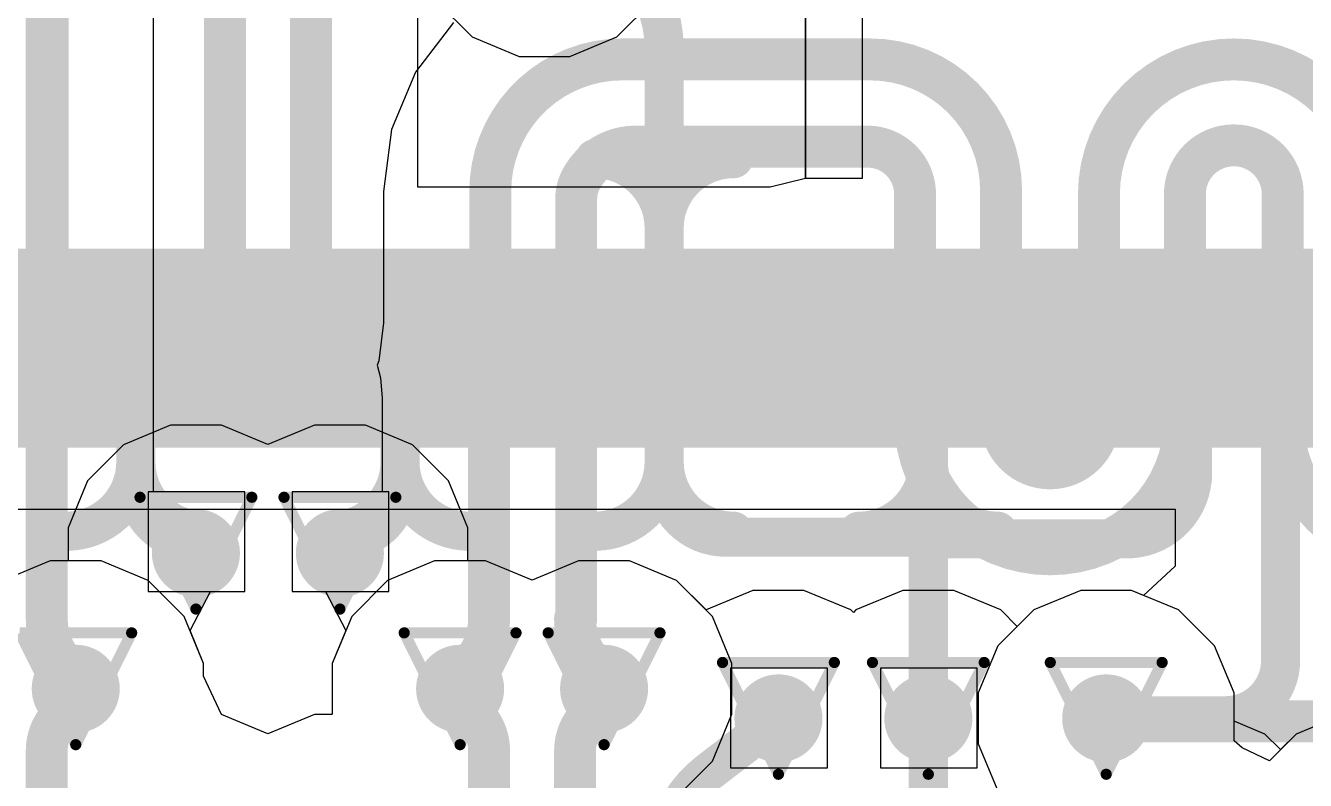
# Model space of a CAD drawing. Header units: inches. Extents: x -5 to 234, y -4 to 104.
# Drawn here: x 55.2 to 61.01, y -0.92 to 2.51 of the extents above; entities that cross this region are included whole.
import ezdxf

# ---------------------------------------------------------------- set-up
doc = ezdxf.new("R2010")
doc.units = ezdxf.units.IN
for name, color, linetype in [('Bottom Layer', 5, 'Continuous'), ('Drill Drawing', 1, 'Continuous'), ('GND', 16, 'Continuous'), ('POWER', 76, 'Continuous'), ('Top Layer', 1, 'Continuous'), ('Top Solder', 216, 'Continuous'), ('Via Holes', 16, 'Continuous')]:
    doc.layers.add(name, color=color, linetype=linetype)

# ---------------------------------------------------------------- blocks, each defined once
blk = doc.blocks.new('DF40C_100DS_0_4V_51__13')
at = {"layer": 'Top Layer'}
for points in [[(-16.10000082, 0.35000057), (-15.90000122, 0.35000057), (-15.90000122, -0.35000057), (-16.10000082, -0.35000057)], [(-15.70000162, 0.35000057), (-15.50000202, 0.35000057), (-15.50000202, -0.35000057), (-15.70000162, -0.35000057)], [(-15.29999988, 0.35000057), (-15.10000028, 0.35000057), (-15.10000028, -0.35000057), (-15.29999988, -0.35000057)], [(-14.90000322, 0.35000057), (-14.70000362, 0.35000057), (-14.70000362, -0.35000057), (-14.90000322, -0.35000057)], [(-14.50000402, 0.34999803), (-14.30000442, 0.34999803), (-14.30000442, -0.35000311), (-14.50000402, -0.35000311)], [(-14.10000228, 0.35000057), (-13.90000268, 0.35000057), (-13.90000268, -0.35000057), (-14.10000228, -0.35000057)], [(-13.699998, 0.35000057), (-13.4999984, 0.35000057), (-13.4999984, -0.35000057), (-13.699998, -0.35000057)], [(-13.30000134, 0.35000057), (-13.10000174, 0.35000057), (-13.10000174, -0.35000057), (-13.30000134, -0.35000057)], [(-12.8999996, 0.35000057), (-12.7, 0.35000057), (-12.7, -0.35000057), (-12.8999996, -0.35000057)], [(-12.5000004, 0.35000057), (-12.3000008, 0.35000057), (-12.3000008, -0.35000057), (-12.5000004, -0.35000057)], [(-12.1000012, 0.35000057), (-11.9000016, 0.35000057), (-11.9000016, -0.35000057), (-12.1000012, -0.35000057)], [(-11.69999946, 0.35000057), (-11.49999986, 0.35000057), (-11.49999986, -0.35000057), (-11.69999946, -0.35000057)], [(-11.30000026, 0.35000057), (-11.10000066, 0.35000057), (-11.10000066, -0.35000057), (-11.30000026, -0.35000057)], [(-10.90000106, 0.35000057), (-10.70000146, 0.35000057), (-10.70000146, -0.35000057), (-10.90000106, -0.35000057)], [(-10.49999932, 0.35000057), (-10.29999972, 0.35000057), (-10.29999972, -0.35000057), (-10.49999932, -0.35000057)]]:
    blk.add_hatch(color=1, dxfattribs=at).paths.add_polyline_path(points)
at = {"layer": 'Top Solder'}
for points in [[(-16.20160082, 0.45160057), (-15.79840122, 0.45160057), (-15.79840122, -0.45160057), (-16.20160082, -0.45160057)], [(-15.80160162, 0.45160057), (-15.39840202, 0.45160057), (-15.39840202, -0.45160057), (-15.80160162, -0.45160057)], [(-15.40159988, 0.45160057), (-14.99840028, 0.45160057), (-14.99840028, -0.45160057), (-15.40159988, -0.45160057)], [(-15.00160322, 0.45160057), (-14.59840362, 0.45160057), (-14.59840362, -0.45160057), (-15.00160322, -0.45160057)], [(-14.60160402, 0.4515980299999999), (-14.19840442, 0.4515980299999999), (-14.19840442, -0.45160311), (-14.60160402, -0.45160311)], [(-14.20160228, 0.45160057), (-13.79840268, 0.45160057), (-13.79840268, -0.45160057), (-14.20160228, -0.45160057)], [(-13.801598, 0.45160057), (-13.3983984, 0.45160057), (-13.3983984, -0.45160057), (-13.801598, -0.45160057)], [(-13.40160134, 0.45160057), (-12.99840174, 0.45160057), (-12.99840174, -0.45160057), (-13.40160134, -0.45160057)], [(-13.0015996, 0.45160057), (-12.5984, 0.45160057), (-12.5984, -0.45160057), (-13.0015996, -0.45160057)], [(-12.6016004, 0.45160057), (-12.1984008, 0.45160057), (-12.1984008, -0.45160057), (-12.6016004, -0.45160057)], [(-12.2016012, 0.45160057), (-11.7984016, 0.45160057), (-11.7984016, -0.45160057), (-12.2016012, -0.45160057)], [(-11.80159946, 0.45160057), (-11.39839986, 0.45160057), (-11.39839986, -0.45160057), (-11.80159946, -0.45160057)], [(-11.40160026, 0.45160057), (-10.99840066, 0.45160057), (-10.99840066, -0.45160057), (-11.40160026, -0.45160057)], [(-11.00160106, 0.45160057), (-10.59840146, 0.45160057), (-10.59840146, -0.45160057), (-11.00160106, -0.45160057)], [(-10.60159932, 0.45160057), (-10.19839972, 0.45160057), (-10.19839972, -0.45160057), (-10.60159932, -0.45160057)]]:
    blk.add_hatch(color=216, dxfattribs=at).paths.add_polyline_path(points)

msp = doc.modelspace()

# ---------------------------------------------------------------- hatches: boundary and pattern name
at = {"layer": 'Bottom Layer'}
h = msp.add_hatch(color=5, dxfattribs=at)
edge = h.paths.add_edge_path()
edge.add_arc((55.97290812, 0.108204), 0.1999996, 0, 360)
h = msp.add_hatch(color=5, dxfattribs=at)
edge = h.paths.add_edge_path()
edge.add_arc((56.62690986, 0.108204), 0.1999996, 0, 360)
h = msp.add_hatch(color=5, dxfattribs=at)
edge = h.paths.add_edge_path()
edge.add_arc((55.42692242, -0.508), 0.1999996, 0, 360)
h = msp.add_hatch(color=5, dxfattribs=at)
edge = h.paths.add_edge_path()
edge.add_arc((57.17292096, -0.50800254), 0.1999996, 0, 360)
h = msp.add_hatch(color=5, dxfattribs=at)
edge = h.paths.add_edge_path()
edge.add_arc((57.82692015999999, -0.50800254), 0.1999996, 0, 360)
h = msp.add_hatch(color=5, dxfattribs=at)
edge = h.paths.add_edge_path()
edge.add_arc((58.61895058, -0.64250062), 0.1999996, 0, 360)
h = msp.add_hatch(color=5, dxfattribs=at)
edge = h.paths.add_edge_path()
edge.add_arc((59.29991696, -0.64250062), 0.1999996, 0, 360)
h = msp.add_hatch(color=5, dxfattribs=at)
edge = h.paths.add_edge_path()
edge.add_arc((60.10788334, -0.64250062), 0.1999996, 0, 360)
at = {"layer": 'GND'}
h = msp.add_hatch(color=16, dxfattribs=at)
edge = h.paths.add_edge_path()
edge.add_arc((55.97290812, 0.108204), 0.1999996, 0, 360)
h = msp.add_hatch(color=16, dxfattribs=at)
edge = h.paths.add_edge_path()
edge.add_arc((56.62690986, 0.108204), 0.1999996, 0, 360)
h = msp.add_hatch(color=16, dxfattribs=at)
edge = h.paths.add_edge_path()
edge.add_arc((55.42692242, -0.508), 0.1999996, 0, 360)
h = msp.add_hatch(color=16, dxfattribs=at)
edge = h.paths.add_edge_path()
edge.add_arc((57.17292096, -0.50800254), 0.1999996, 0, 360)
h = msp.add_hatch(color=16, dxfattribs=at)
edge = h.paths.add_edge_path()
edge.add_arc((57.82692015999999, -0.50800254), 0.1999996, 0, 360)
h = msp.add_hatch(color=16, dxfattribs=at)
edge = h.paths.add_edge_path()
edge.add_arc((58.61895058, -0.64250062), 0.1999996, 0, 360)
h = msp.add_hatch(color=16, dxfattribs=at)
edge = h.paths.add_edge_path()
edge.add_arc((59.29991696, -0.64250062), 0.1999996, 0, 360)
h = msp.add_hatch(color=16, dxfattribs=at)
edge = h.paths.add_edge_path()
edge.add_arc((60.10788334, -0.64250062), 0.1999996, 0, 360)
at = {"layer": 'POWER'}
h = msp.add_hatch(color=76, dxfattribs=at)
edge = h.paths.add_edge_path()
edge.add_arc((55.97290812, 0.108204), 0.1999996, 0, 360)
h = msp.add_hatch(color=76, dxfattribs=at)
edge = h.paths.add_edge_path()
edge.add_arc((56.62690986, 0.108204), 0.1999996, 0, 360)
h = msp.add_hatch(color=76, dxfattribs=at)
edge = h.paths.add_edge_path()
edge.add_arc((55.42692242, -0.508), 0.1999996, 0, 360)
h = msp.add_hatch(color=76, dxfattribs=at)
edge = h.paths.add_edge_path()
edge.add_arc((57.17292096, -0.50800254), 0.1999996, 0, 360)
h = msp.add_hatch(color=76, dxfattribs=at)
edge = h.paths.add_edge_path()
edge.add_arc((57.82692015999999, -0.50800254), 0.1999996, 0, 360)
h = msp.add_hatch(color=76, dxfattribs=at)
edge = h.paths.add_edge_path()
edge.add_arc((58.61895058, -0.64250062), 0.1999996, 0, 360)
h = msp.add_hatch(color=76, dxfattribs=at)
edge = h.paths.add_edge_path()
edge.add_arc((59.29991696, -0.64250062), 0.1999996, 0, 360)
h = msp.add_hatch(color=76, dxfattribs=at)
edge = h.paths.add_edge_path()
edge.add_arc((60.10788334, -0.64250062), 0.1999996, 0, 360)
at = {"layer": 'Top Layer'}
h = msp.add_hatch(color=1, dxfattribs=at)
edge = h.paths.add_edge_path()
edge.add_arc((55.97290812, 0.108204), 0.1999996, 0, 360)
h = msp.add_hatch(color=1, dxfattribs=at)
edge = h.paths.add_edge_path()
edge.add_arc((56.62690986, 0.108204), 0.1999996, 0, 360)
h = msp.add_hatch(color=1, dxfattribs=at)
edge = h.paths.add_edge_path()
edge.add_arc((55.42692242, -0.508), 0.1999996, 0, 360)
h = msp.add_hatch(color=1, dxfattribs=at)
edge = h.paths.add_edge_path()
edge.add_arc((57.17292096, -0.50800254), 0.1999996, 0, 360)
h = msp.add_hatch(color=1, dxfattribs=at)
edge = h.paths.add_edge_path()
edge.add_arc((57.82692015999999, -0.50800254), 0.1999996, 0, 360)
h = msp.add_hatch(color=1, dxfattribs=at)
edge = h.paths.add_edge_path()
edge.add_arc((58.61895058, -0.64250062), 0.1999996, 0, 360)
h = msp.add_hatch(color=1, dxfattribs=at)
edge = h.paths.add_edge_path()
edge.add_arc((59.29991696, -0.64250062), 0.1999996, 0, 360)
h = msp.add_hatch(color=1, dxfattribs=at)
edge = h.paths.add_edge_path()
edge.add_arc((60.10788334, -0.64250062), 0.1999996, 0, 360)
at = {"layer": 'Via Holes'}
h = msp.add_hatch(color=7, dxfattribs=at)
edge = h.paths.add_edge_path()
edge.add_arc((55.97290812, 0.108204), 0.0999998, 0, 360)
h = msp.add_hatch(color=7, dxfattribs=at)
edge = h.paths.add_edge_path()
edge.add_arc((56.62690986, 0.108204), 0.0999998, 0, 360)
h = msp.add_hatch(color=7, dxfattribs=at)
edge = h.paths.add_edge_path()
edge.add_arc((55.42692242, -0.508), 0.0999998, 0, 360)
h = msp.add_hatch(color=7, dxfattribs=at)
edge = h.paths.add_edge_path()
edge.add_arc((57.17292096, -0.50800254), 0.0999998, 0, 360)
h = msp.add_hatch(color=7, dxfattribs=at)
edge = h.paths.add_edge_path()
edge.add_arc((57.82692015999999, -0.50800254), 0.0999998, 0, 360)
h = msp.add_hatch(color=7, dxfattribs=at)
edge = h.paths.add_edge_path()
edge.add_arc((58.61895058, -0.64250062), 0.0999998, 0, 360)
h = msp.add_hatch(color=7, dxfattribs=at)
edge = h.paths.add_edge_path()
edge.add_arc((59.29991696, -0.64250062), 0.0999998, 0, 360)
h = msp.add_hatch(color=7, dxfattribs=at)
edge = h.paths.add_edge_path()
edge.add_arc((60.10788334, -0.64250062), 0.0999998, 0, 360)

# ---------------------------------------------------------------- linework, layer by layer
at = {"layer": 'Bottom Layer'}
for p, q in [((55.78075204, 0.3868826399999999), (55.78075204, 4.28264828)), ((57.1422784, 2.51951998), (56.96971841999999, 2.29463346)), ((56.96971841999999, 2.29463346), (56.86124518, 2.03275184)), ((56.86124518, 2.03275184), (56.82432374, 1.7523206)), ((56.82432374, 1.7523206), (56.82420436, 1.75171608)), ((56.82420436, 1.75171608), (56.82420436, 1.1546332)), ((56.82420436, 1.1546332), (56.80429838, 0.98153474)), ((56.80429838, 0.98153474), (56.79623895999999, 0.9620808799999999)), ((56.79623895999999, 0.9620808799999999), (56.81104716, 0.9046184599999999)), ((56.81104716, 0.9046184599999999), (56.81909134, 0.8129244600000001)), ((56.81909134, 0.8129244600000001), (56.81909134, 0.3868826399999999)), ((56.19537147999999, 0.3868826399999999), (55.75578891999999, 0.3868826399999999)), ((55.75578891999999, 0.3868826399999999), (55.75578891999999, -0.06561328)), ((56.19537147999999, 0.3868826399999999), (55.78075204, 0.3868826399999999)), ((56.19537147999999, -0.06561328), (56.19537147999999, 0.3868826399999999)), ((56.19537147999999, -0.06561328), (56.19537147999999, 0.3868826399999999)), ((56.84937322, 0.3868826399999999), (56.40979066, 0.3868826399999999)), ((56.40979066, 0.3868826399999999), (56.40979066, -0.06561328)), ((56.81909134, 0.3868826399999999), (56.40979066, 0.3868826399999999)), ((56.40979066, 0.3868826399999999), (56.40979066, -0.06561328)), ((56.84937322, -0.06561328), (56.84937322, 0.3868826399999999)), ((55.75578891999999, -0.06561328), (56.19537147999999, -0.06561328)), ((55.94619748, -0.24341582), (56.03850108, -0.06561328)), ((56.03850108, -0.06561328), (56.19537147999999, -0.06561328)), ((56.40979066, -0.06561328), (56.84937322, -0.06561328)), ((56.40979066, -0.06561328), (56.56134484, -0.06561328)), ((56.56134484, -0.06561328), (56.65364844, -0.24341582)), ((56.00792202, -0.3924325399999999), (55.94619748, -0.24341582)), ((56.65364844, -0.24341582), (56.59192135999999, -0.39243508)), ((56.00792202, -0.45088302), (56.00792202, -0.3924325399999999)), ((56.59192135999999, -0.39243508), (56.59192135999999, -0.62356746)), ((56.08849082, -0.6253530799999999), (56.00792202, -0.45088302)), ((58.84141394, -0.41462198), (58.40183137999999, -0.41462198)), ((58.40183137999999, -0.41462198), (58.40183137999999, -0.8671179)), ((58.84141394, -0.8671179), (58.84141394, -0.41462198)), ((59.52238032, -0.41462198), (59.08279776, -0.41462198)), ((59.08279776, -0.41462198), (59.08279776, -0.8671179)), ((59.52238032, -0.8671179), (59.52238032, -0.41462198)), ((56.1721889, -0.6600266199999999), (56.08849082, -0.6253530799999999)), ((56.51135256, -0.62535562), (56.29992041999999, -0.71293482)), ((56.59072756, -0.62535562), (56.51135256, -0.62535562)), ((56.59192135999999, -0.62356746), (56.59072756, -0.62535562)), ((56.29992041999999, -0.71293482), (56.1721889, -0.6600266199999999)), ((58.40183137999999, -0.8671179), (58.84141394, -0.8671179)), ((59.08279776, -0.8671179), (59.52238032, -0.8671179))]:
    msp.add_line(p, q, dxfattribs=at)
for points, const_width in [([(55.29517262, -0.1899285), (55.29517262, 4.28264828)], 0.1905), ([(57.91008229999999, 2.3520146), (59.03474857999999, 2.3520146)], 0.1905), ([(57.9692008, 1.9558), (59.02326778, 1.9558)], 0.1905), ([(57.30978378, 0.9620783399999999), (57.30978378, 1.75171608)], 0.1905), ([(57.70028338, -0.18993104), (57.70028338, 1.7189704)], 0.1905), ([(59.23980786, 0.71591678), (59.23980786, 1.73925992)], 0.1905), ([(59.63031254, 0.71591678), (59.63031254, 1.75645064)], 0.1905), ([(60.07481254, 0.71591678), (60.07481254, 1.73925992)], 0.1905), ([(60.46531721999999, 0.71591678), (60.46531721999999, 1.73925992)], 0.1905), ([(60.90981721999999, 0.71591678), (60.90981721999999, 1.73925992)], 0.1905), ([(57.30467076, 0.8734044), (57.30908273999999, 0.94487492)], 0.1905), ([(57.30908273999999, 0.94487492), (57.30942055999999, 0.9503359199999999)], 0.1905), ([(57.30467076, -0.18993104), (57.30467076, 0.8734044)], 0.1905), ([(57.69517036, -0.18993104), (57.70028338, -0.18993104)], 0.1905), ([(60.10788334, -0.64250062), (60.1213174, -0.6559346799999999)], 0.18999962), ([(60.1213174, -0.6559346799999999), (77.78324549999999, -0.6559346799999999)], 0.18999962)]:
    msp.add_lwpolyline(points, dxfattribs=dict(at, const_width=const_width))
at = {"layer": 'Bottom Layer', "const_width": 0.1905}
for points in [[(57.30978378, 1.75171608, -0.4142135623730951), (57.91008229999999, 2.3520146)], [(59.03474857999999, 2.3520146, -0.4142135623730951), (59.63031254, 1.75645064)], [(60.07481254, 1.73925992, -0.9999999999999999), (61.3003219, 1.73925992)], [(57.72157366, 1.80550566, -0.2797245953977867), (57.9692008, 1.9558)], [(59.02326778, 1.9558, -0.4142135623730951), (59.23980786, 1.73925992)], [(60.46531721999999, 1.73925992, -0.9999999999999999), (60.90981721999999, 1.73925992)], [(57.70028338, 1.7189704, -0.1185919787070446), (57.72157366, 1.80550566)], [(57.30978378, 0.9620783399999999, -0.0154210761362044), (57.30942055999999, 0.9503359199999999)], [(60.46531721999999, 0.71591678, -0.9999999999999999), (59.23980786, 0.71591678)], [(60.07481254, 0.71591678, -0.9999999999999999), (59.63031254, 0.71591678)], [(62.13532658, 0.71591678, -0.9999999999999999), (60.90981721999999, 0.71591678)], [(55.38683613999999, -0.41122346, -0.198912367379658), (55.29517262, -0.1899285)], [(57.30467076, -0.18993104, -0.198912367379658), (57.21300724, -0.411226)], [(57.78683388, -0.411226, -0.198912367379658), (57.69517036, -0.18993104)], [(55.38683613999999, -0.41122346, -0.198912367379658), (55.42692242, -0.508)], [(57.17292096, -0.50800254, -0.198912367379658), (57.21300724, -0.411226)], [(57.78683388, -0.411226, -0.198912367379658), (57.82692015999999, -0.50800254)]]:
    msp.add_lwpolyline(points, format="xyb", dxfattribs=at)
at = {"layer": 'Bottom Layer'}
for points, const_width in [([(57.8624573, 2.3520146, 1), (57.9577073, 2.3520146, 1)], 0.09525), ([(57.8624573, 2.3520146, 1), (57.9577073, 2.3520146, 1)], 0.09525), ([(58.98712358, 2.3520146, 1), (59.08237358, 2.3520146, 1)], 0.09525), ([(58.98712358, 2.3520146, 1), (59.08237358, 2.3520146, 1)], 0.09525), ([(57.9215758, 1.9558, 1), (58.01682579999999, 1.9558, 1)], 0.09525), ([(57.9215758, 1.9558, 1), (58.01682579999999, 1.9558, 1)], 0.09525), ([(58.97564278, 1.9558, 1), (59.07089277999999, 1.9558, 1)], 0.09525), ([(58.97564278, 1.9558, 1), (59.07089277999999, 1.9558, 1)], 0.09525), ([(57.67394866, 1.80550566, 1), (57.76919866, 1.80550566, 1)], 0.09525), ([(57.67394866, 1.80550566, 1), (57.76919866, 1.80550566, 1)], 0.09525), ([(57.26215878, 1.75171608, 1), (57.35740878, 1.75171608, 1)], 0.09525), ([(57.26215878, 1.75171608, 1), (57.35740878, 1.75171608, 1)], 0.09525), ([(57.65265838, 1.7189704, 1), (57.74790838, 1.7189704, 1)], 0.09525), ([(57.65265838, 1.7189704, 1), (57.74790838, 1.7189704, 1)], 0.09525), ([(59.19218286, 1.73925992, 1), (59.28743286, 1.73925992, 1)], 0.09525), ([(59.19218286, 1.73925992, 1), (59.28743286, 1.73925992, 1)], 0.09525), ([(59.58268753999999, 1.75645064, 1), (59.67793754, 1.75645064, 1)], 0.09525), ([(59.58268753999999, 1.75645064, 1), (59.67793754, 1.75645064, 1)], 0.09525), ([(60.02718754, 1.73925992, 1), (60.12243754, 1.73925992, 1)], 0.09525), ([(60.02718754, 1.73925992, 1), (60.12243754, 1.73925992, 1)], 0.09525), ([(60.41769222, 1.73925992, 1), (60.51294221999999, 1.73925992, 1)], 0.09525), ([(60.41769222, 1.73925992, 1), (60.51294221999999, 1.73925992, 1)], 0.09525), ([(60.86219221999999, 1.73925992, 1), (60.95744222, 1.73925992, 1)], 0.09525), ([(60.86219221999999, 1.73925992, 1), (60.95744222, 1.73925992, 1)], 0.09525), ([(57.26215878, 0.9620783399999999, 1), (57.35740878, 0.9620783399999999, 1)], 0.09525), ([(57.26215878, 0.9620783399999999, 1), (57.35740878, 0.9620783399999999, 1)], 0.09525), ([(57.26145774, 0.94487492, 1), (57.35670774, 0.94487492, 1)], 0.09525), ([(57.26145774, 0.94487492, 1), (57.35670774, 0.94487492, 1)], 0.09525), ([(57.26179556, 0.9503359199999999, 1), (57.35704556, 0.9503359199999999, 1)], 0.09525), ([(57.26179556, 0.9503359199999999, 1), (57.35704556, 0.9503359199999999, 1)], 0.09525), ([(57.25704576, 0.8734044, 1), (57.35229576, 0.8734044, 1)], 0.09525), ([(57.25704576, 0.8734044, 1), (57.35229576, 0.8734044, 1)], 0.09525), ([(59.19218286, 0.71591678, 1), (59.28743286, 0.71591678, 1)], 0.09525), ([(59.19218286, 0.71591678, 1), (59.28743286, 0.71591678, 1)], 0.09525), ([(59.58268753999999, 0.71591678, 1), (59.67793754, 0.71591678, 1)], 0.09525), ([(59.58268753999999, 0.71591678, 1), (59.67793754, 0.71591678, 1)], 0.09525), ([(60.02718754, 0.71591678, 1), (60.12243754, 0.71591678, 1)], 0.09525), ([(60.02718754, 0.71591678, 1), (60.12243754, 0.71591678, 1)], 0.09525), ([(60.41769222, 0.71591678, 1), (60.51294221999999, 0.71591678, 1)], 0.09525), ([(60.41769222, 0.71591678, 1), (60.51294221999999, 0.71591678, 1)], 0.09525), ([(60.86219221999999, 0.71591678, 1), (60.95744222, 0.71591678, 1)], 0.09525), ([(60.86219221999999, 0.71591678, 1), (60.95744222, 0.71591678, 1)], 0.09525), ([(55.24754762, -0.1899285, 1), (55.34279762, -0.1899285, 1)], 0.09525), ([(55.24754762, -0.1899285, 1), (55.34279762, -0.1899285, 1)], 0.09525), ([(57.25704576, -0.18993104, 1), (57.35229576, -0.18993104, 1)], 0.09525), ([(57.25704576, -0.18993104, 1), (57.35229576, -0.18993104, 1)], 0.09525), ([(57.64754536, -0.18993104, 1), (57.74279536, -0.18993104, 1)], 0.09525), ([(57.64754536, -0.18993104, 1), (57.74279536, -0.18993104, 1)], 0.09525), ([(57.65265838, -0.18993104, 1), (57.74790838, -0.18993104, 1)], 0.09525), ([(57.65265838, -0.18993104, 1), (57.74790838, -0.18993104, 1)], 0.09525), ([(55.33921114, -0.41122346, 1), (55.43446114, -0.41122346, 1)], 0.09525), ([(55.33921114, -0.41122346, 1), (55.43446114, -0.41122346, 1)], 0.09525), ([(57.16538224, -0.411226, 1), (57.26063223999999, -0.411226, 1)], 0.09525), ([(57.16538224, -0.411226, 1), (57.26063223999999, -0.411226, 1)], 0.09525), ([(57.73920887999999, -0.411226, 1), (57.83445887999999, -0.411226, 1)], 0.09525), ([(57.73920887999999, -0.411226, 1), (57.83445887999999, -0.411226, 1)], 0.09525), ([(55.37929741999999, -0.508, 1), (55.47454741999999, -0.508, 1)], 0.09525), ([(57.12529596, -0.50800254, 1), (57.22054596, -0.50800254, 1)], 0.09525), ([(57.77929515999999, -0.50800254, 1), (57.87454516, -0.50800254, 1)], 0.09525), ([(60.06038279999999, -0.64250062, 1), (60.15538388, -0.64250062, 1)], 0.09499854), ([(60.07381685999999, -0.6559346799999999, 1), (60.16881794, -0.6559346799999999, 1)], 0.09499854), ([(60.07381685999999, -0.6559346799999999, 1), (60.16881794, -0.6559346799999999, 1)], 0.09499854)]:
    msp.add_lwpolyline(points, format="xyb", close=True, dxfattribs=dict(at, const_width=const_width))
at = {"layer": 'Drill Drawing', "const_width": 0.0508}
for points in [[(55.71890811999999, 0.362204), (56.22690812, 0.362204)], [(55.71890811999999, 0.362204), (55.97290812, -0.145796)], [(55.97290812, -0.145796), (56.22690812, 0.362204)], [(56.37290985999999, 0.362204), (56.88090986, 0.362204)], [(56.37290985999999, 0.362204), (56.62690986, -0.145796)], [(56.62690986, -0.145796), (56.88090986, 0.362204)], [(55.17292242, -0.254), (55.68092242, -0.254)], [(55.17292242, -0.254), (55.42692242, -0.7619999999999999)], [(55.42692242, -0.7619999999999999), (55.68092242, -0.254)], [(56.91892095999999, -0.25400254), (57.42692096, -0.25400254)], [(56.91892095999999, -0.25400254), (57.17292096, -0.7620025399999999)], [(57.17292096, -0.7620025399999999), (57.42692096, -0.25400254)], [(57.57292016, -0.25400254), (58.08092016, -0.25400254)], [(57.57292016, -0.25400254), (57.82692015999999, -0.7620025399999999)], [(57.82692015999999, -0.7620025399999999), (58.08092016, -0.25400254)], [(58.36495057999999, -0.38850062), (58.87295057999999, -0.38850062)], [(58.36495057999999, -0.38850062), (58.61895058, -0.89650062)], [(58.61895058, -0.89650062), (58.87295057999999, -0.38850062)], [(59.04591696, -0.38850062), (59.55391696, -0.38850062)], [(59.04591696, -0.38850062), (59.29991696, -0.89650062)], [(59.29991696, -0.89650062), (59.55391696, -0.38850062)], [(59.85388333999999, -0.38850062), (60.36188333999999, -0.38850062)], [(59.85388333999999, -0.38850062), (60.10788334, -0.89650062)], [(60.10788334, -0.89650062), (60.36188333999999, -0.38850062)]]:
    msp.add_lwpolyline(points, dxfattribs=at)
at = {"layer": 'Drill Drawing', "const_width": 0.0254}
for points in [[(55.70620811999999, 0.362204, 1), (55.73160812, 0.362204, 1)], [(55.70620811999999, 0.362204, 1), (55.73160812, 0.362204, 1)], [(56.21420812, 0.362204, 1), (56.23960812, 0.362204, 1)], [(56.21420812, 0.362204, 1), (56.23960812, 0.362204, 1)], [(56.36020986, 0.362204, 1), (56.38560986, 0.362204, 1)], [(56.36020986, 0.362204, 1), (56.38560986, 0.362204, 1)], [(56.86820985999999, 0.362204, 1), (56.89360986, 0.362204, 1)], [(56.86820985999999, 0.362204, 1), (56.89360986, 0.362204, 1)], [(55.96020812, -0.145796, 1), (55.98560811999999, -0.145796, 1)], [(55.96020812, -0.145796, 1), (55.98560811999999, -0.145796, 1)], [(56.61420986, -0.145796, 1), (56.63960985999999, -0.145796, 1)], [(56.61420986, -0.145796, 1), (56.63960985999999, -0.145796, 1)], [(55.66822241999999, -0.254, 1), (55.69362241999999, -0.254, 1)], [(55.66822241999999, -0.254, 1), (55.69362241999999, -0.254, 1)], [(56.90622095999999, -0.25400254, 1), (56.93162096, -0.25400254, 1)], [(56.90622095999999, -0.25400254, 1), (56.93162096, -0.25400254, 1)], [(57.41422095999999, -0.25400254, 1), (57.43962096, -0.25400254, 1)], [(57.41422095999999, -0.25400254, 1), (57.43962096, -0.25400254, 1)], [(57.56022015999999, -0.25400254, 1), (57.58562015999999, -0.25400254, 1)], [(57.56022015999999, -0.25400254, 1), (57.58562015999999, -0.25400254, 1)], [(58.06822016, -0.25400254, 1), (58.09362015999999, -0.25400254, 1)], [(58.06822016, -0.25400254, 1), (58.09362015999999, -0.25400254, 1)], [(58.35225058, -0.38850062, 1), (58.37765057999999, -0.38850062, 1)], [(58.35225058, -0.38850062, 1), (58.37765057999999, -0.38850062, 1)], [(58.86025058, -0.38850062, 1), (58.88565058, -0.38850062, 1)], [(58.86025058, -0.38850062, 1), (58.88565058, -0.38850062, 1)], [(59.03321696, -0.38850062, 1), (59.05861695999999, -0.38850062, 1)], [(59.03321696, -0.38850062, 1), (59.05861695999999, -0.38850062, 1)], [(59.54121695999999, -0.38850062, 1), (59.56661695999999, -0.38850062, 1)], [(59.54121695999999, -0.38850062, 1), (59.56661695999999, -0.38850062, 1)], [(59.84118334, -0.38850062, 1), (59.86658334, -0.38850062, 1)], [(59.84118334, -0.38850062, 1), (59.86658334, -0.38850062, 1)], [(60.34918334, -0.38850062, 1), (60.37458333999999, -0.38850062, 1)], [(60.34918334, -0.38850062, 1), (60.37458333999999, -0.38850062, 1)], [(55.41422242, -0.7619999999999999, 1), (55.43962242, -0.7619999999999999, 1)], [(55.41422242, -0.7619999999999999, 1), (55.43962242, -0.7619999999999999, 1)], [(57.16022096, -0.7620025399999999, 1), (57.18562095999999, -0.7620025399999999, 1)], [(57.16022096, -0.7620025399999999, 1), (57.18562095999999, -0.7620025399999999, 1)], [(57.81422016, -0.7620025399999999, 1), (57.83962016, -0.7620025399999999, 1)], [(57.81422016, -0.7620025399999999, 1), (57.83962016, -0.7620025399999999, 1)], [(58.60625057999999, -0.89650062, 1), (58.63165057999999, -0.89650062, 1)], [(58.60625057999999, -0.89650062, 1), (58.63165057999999, -0.89650062, 1)], [(59.28721696, -0.89650062, 1), (59.31261696, -0.89650062, 1)], [(59.28721696, -0.89650062, 1), (59.31261696, -0.89650062, 1)], [(60.09518333999999, -0.89650062, 1), (60.12058333999999, -0.89650062, 1)], [(60.09518333999999, -0.89650062, 1), (60.12058333999999, -0.89650062, 1)]]:
    msp.add_lwpolyline(points, format="xyb", close=True, dxfattribs=at)
at = {"layer": 'GND'}
for p, q in [((55.31135496, 0.0729996), (55.09992282, -0.0145796)), ((55.54248988, 0.0729996), (55.31135496, 0.0729996)), ((55.75603275999999, -0.01545336), (55.54248988, 0.0729996)), ((57.0573535, 0.07299706), (56.84381061999999, -0.0154559)), ((57.28848841999999, 0.07299706), (57.0573535, 0.07299706)), ((57.49992055999999, -0.01458214), (57.28848841999999, 0.07299706)), ((57.7113527, 0.07299706), (57.49992055999999, -0.01458214)), ((57.94248762, 0.07299706), (57.7113527, 0.07299706)), ((58.15603049999999, -0.0154559), (57.94248762, 0.07299706)), ((55.91946906, -0.17888966), (55.75603275999999, -0.01545336)), ((56.84381061999999, -0.0154559), (56.68037432, -0.1788922)), ((58.31946679999999, -0.1788922), (58.15603049999999, -0.0154559)), ((59.99231587999999, -0.06150102), (59.778773, -0.14995398)), ((60.22345079999999, -0.06150102), (59.99231587999999, -0.06150102)), ((60.43699367999999, -0.14995398), (60.22345079999999, -0.06150102)), ((59.778773, -0.14995398), (59.61533669999999, -0.31339028)), ((60.60042998, -0.31339028), (60.43699367999999, -0.14995398)), ((56.00792202, -0.3924325399999999), (55.91946906, -0.17888966)), ((56.68037432, -0.1788922), (56.59192135999999, -0.39243508)), ((58.40791976, -0.39243508), (58.31946679999999, -0.1788922)), ((59.61533669999999, -0.31339028), (59.52688374, -0.52693316)), ((60.68888293999999, -0.52693316), (60.60042998, -0.31339028)), ((56.00792202, -0.45088302), (56.00792202, -0.3924325399999999)), ((56.59192135999999, -0.39243508), (56.59192135999999, -0.62356746)), ((58.40791976, -0.62357), (58.40791976, -0.39243508)), ((56.08849082, -0.6253530799999999), (56.00792202, -0.45088302)), ((59.52688374, -0.52693316), (59.52688374, -0.7580680799999999)), ((60.68888293999999, -0.74428604), (60.68888293999999, -0.52693316)), ((56.1721889, -0.6600266199999999), (56.08849082, -0.6253530799999999)), ((56.51135256, -0.62535562), (56.29992041999999, -0.71293482)), ((56.59072756, -0.62535562), (56.51135256, -0.62535562)), ((56.59192135999999, -0.62356746), (56.59072756, -0.62535562)), ((58.31946679999999, -0.83711288), (58.40791976, -0.62357)), ((61.18435058, -0.62535562), (60.97080769999999, -0.71380858)), ((56.29992041999999, -0.71293482), (56.1721889, -0.6600266199999999)), ((60.7256215, -0.7757363199999999), (60.68888293999999, -0.74428604)), ((60.97080769999999, -0.71380858), (60.84936014, -0.8352561399999999)), ((59.52688374, -0.7580680799999999), (59.61533669999999, -0.9716109599999999)), ((60.84936014, -0.8352561399999999), (60.7256215, -0.7757363199999999)), ((58.15603049999999, -1.00054918), (58.31946679999999, -0.83711288))]:
    msp.add_line(p, q, dxfattribs=at)
at = {"layer": 'POWER'}
for p, q in [((57.06385336, 2.61728966), (57.22728966, 2.45385336)), ((57.88551034, 2.45385336), (58.04894664, 2.61728966)), ((57.22728966, 2.45385336), (57.44083253999999, 2.3654004)), ((57.67196745999999, 2.3654004), (57.88551034, 2.45385336)), ((57.44083253999999, 2.3654004), (57.67196745999999, 2.3654004)), ((55.85734066, 0.6892035999999999), (55.64379777999999, 0.6007506399999999)), ((56.08847557999999, 0.6892035999999999), (55.85734066, 0.6892035999999999)), ((56.29990771999999, 0.6016244), (56.08847557999999, 0.6892035999999999)), ((56.5113424, 0.6892035999999999), (56.29990771999999, 0.6016244)), ((56.74247731999999, 0.6892035999999999), (56.5113424, 0.6892035999999999)), ((56.9560202, 0.6007506399999999), (56.74247731999999, 0.6892035999999999)), ((55.64379777999999, 0.6007506399999999), (55.48036148, 0.43731434)), ((57.11945649999999, 0.43731434), (56.9560202, 0.6007506399999999)), ((55.48036148, 0.43731434), (55.39190851999999, 0.22377146)), ((57.20790946, 0.22377146), (57.11945649999999, 0.43731434)), ((55.39190851999999, 0.22377146), (55.39190851999999, 0.0729996)), ((57.20790946, 0.07299706), (57.20790946, 0.22377146)), ((55.31135496, 0.0729996), (55.09992282, -0.0145796)), ((55.39190851999999, 0.0729996), (55.31135496, 0.0729996)), ((57.28848841999999, 0.07299706), (57.20790946, 0.07299706)), ((57.49992055999999, -0.01458214), (57.28848841999999, 0.07299706)), ((57.7113527, 0.07299706), (57.49992055999999, -0.01458214)), ((57.94248762, 0.07299706), (57.7113527, 0.07299706)), ((58.15603049999999, -0.0154559), (57.94248762, 0.07299706)), ((58.29032791999999, -0.14975332), (58.15603049999999, -0.0154559)), ((58.50338312, -0.06150102), (58.29032791999999, -0.14975332)), ((58.73451803999999, -0.06150102), (58.50338312, -0.06150102)), ((58.94806092, -0.14995398), (58.73451803999999, -0.06150102)), ((59.1843495, -0.06150102), (58.97080662, -0.14995398)), ((59.41548442, -0.06150102), (59.1843495, -0.06150102)), ((59.62902729999999, -0.14995398), (59.41548442, -0.06150102)), ((59.99231587999999, -0.06150102), (59.778773, -0.14995398)), ((60.22345079999999, -0.06150102), (59.99231587999999, -0.06150102)), ((60.43699367999999, -0.14995398), (60.22345079999999, -0.06150102)), ((58.95943504, -0.1613281), (58.94806092, -0.14995398)), ((58.97080662, -0.14995398), (58.95943504, -0.1613281)), ((59.70389887999999, -0.2248281), (59.62902729999999, -0.14995398)), ((59.778773, -0.14995398), (59.70389887999999, -0.2248281)), ((60.60042998, -0.31339028), (60.43699367999999, -0.14995398)), ((60.68888293999999, -0.52693316), (60.60042998, -0.31339028)), ((60.68888293999999, -0.65575942), (60.68888293999999, -0.52693316)), ((61.18435058, -0.62535562), (60.97080769999999, -0.71380858)), ((60.82902744, -0.71380858), (60.68888293999999, -0.65575942)), ((60.89991884, -0.78469998), (60.82902744, -0.71380858)), ((60.97080769999999, -0.71380858), (60.89991884, -0.78469998))]:
    msp.add_line(p, q, dxfattribs=at)
at = {"layer": 'Top Layer'}
for p, q in [((58.74198055999999, 1.81082188), (58.74198055999999, 3.76135646)), ((58.99991756, 3.76135646), (58.99991756, 1.81082188)), ((56.98075218, 1.770888), (56.98075218, 3.67321592)), ((58.74198055999999, 3.633627479999999), (58.74198055999999, 1.94869054)), ((58.74198055999999, 1.94869054), (58.74197802, 1.81082442)), ((58.74197802, 1.81082442), (58.58072103999999, 1.770888)), ((58.99991756, 1.81082188), (58.74198055999999, 1.81082188)), ((58.58072103999999, 1.770888), (56.98075218, 1.770888)), ((52.98098877999999, 0.3088894), (60.42081387999999, 0.3088894)), ((60.42081387999999, 0.3088894), (60.42081387999999, 0.0491998)), ((55.31135496, 0.0729996), (55.09992282, -0.0145796)), ((55.54248988, 0.0729996), (55.31135496, 0.0729996)), ((55.75603275999999, -0.01545336), (55.54248988, 0.0729996)), ((57.0573535, 0.07299706), (56.84381061999999, -0.0154559)), ((57.28848841999999, 0.07299706), (57.0573535, 0.07299706)), ((57.49992055999999, -0.01458214), (57.28848841999999, 0.07299706)), ((57.7113527, 0.07299706), (57.49992055999999, -0.01458214)), ((57.94248762, 0.07299706), (57.7113527, 0.07299706)), ((58.15603049999999, -0.0154559), (57.94248762, 0.07299706)), ((60.42081387999999, 0.0491998), (60.27781696, -0.08402066)), ((55.91946906, -0.17888966), (55.75603275999999, -0.01545336)), ((56.84381061999999, -0.0154559), (56.68037432, -0.1788922)), ((58.31946679999999, -0.1788922), (58.15603049999999, -0.0154559)), ((59.99231587999999, -0.06150102), (59.778773, -0.14995398)), ((60.22345079999999, -0.06150102), (59.99231587999999, -0.06150102)), ((60.27781696, -0.08402066), (60.22345079999999, -0.06150102)), ((59.778773, -0.14995398), (59.61533669999999, -0.31339028)), ((56.00792202, -0.3924325399999999), (55.91946906, -0.17888966)), ((56.68037432, -0.1788922), (56.59192135999999, -0.39243508)), ((58.40791976, -0.39243508), (58.31946679999999, -0.1788922)), ((59.61533669999999, -0.31339028), (59.52688374, -0.52693316)), ((56.00792202, -0.45088302), (56.00792202, -0.3924325399999999)), ((56.59192135999999, -0.39243508), (56.59192135999999, -0.62356746)), ((58.40791976, -0.62357), (58.40791976, -0.39243508)), ((56.08849082, -0.6253530799999999), (56.00792202, -0.45088302)), ((59.52688374, -0.52693316), (59.52688374, -0.7580680799999999)), ((56.1721889, -0.6600266199999999), (56.08849082, -0.6253530799999999)), ((56.51135256, -0.62535562), (56.29992041999999, -0.71293482)), ((56.59072756, -0.62535562), (56.51135256, -0.62535562)), ((56.59192135999999, -0.62356746), (56.59072756, -0.62535562)), ((58.31946679999999, -0.83711288), (58.40791976, -0.62357)), ((56.29992041999999, -0.71293482), (56.1721889, -0.6600266199999999)), ((59.52688374, -0.7580680799999999), (59.61533669999999, -0.9716109599999999)), ((58.18074978, -0.9758299), (58.31946679999999, -0.83711288))]:
    msp.add_line(p, q, dxfattribs=at)
for points, const_width in [([(55.29991733999999, 1.07982258), (55.29991733999999, 5.69596524)], 0.1905), ([(56.10467316, 1.07982258), (56.10467316, 3.6890071)], 0.1905), ([(56.49517276, 1.07982258), (56.49517276, 3.6890071)], 0.1905), ([(58.09991682, 1.58609538), (58.09991682, 2.40288318)], 0.1778), ([(58.09991682, 1.07982258), (58.09991682, 1.58609538)], 0.1778), ([(60.89991884, 2.54e-06), (60.89991884, 1.07982258)], 0.1778), ([(55.69991654, 0.5227497799999999), (55.69991654, 1.02902258)], 0.1778), ([(56.89991413999999, 0.52274724), (56.89991413999999, 1.02902004)], 0.1778), ([(58.09991682, 0.5227497799999999), (58.09991682, 1.02902258)], 0.1778), ([(59.29991696, 0.5227497799999999), (59.29991696, 1.02902258)], 0.1778), ([(60.49991709999999, 0.5227497799999999), (60.49991709999999, 1.02902258)], 0.1778), ([(55.69991654, 0.40659558), (55.69991654, 0.54814978)], 0.1778), ([(56.89991413999999, 0.40660828), (56.89991413999999, 0.5481472399999999)], 0.1778), ([(58.09991682, 0.43360594), (58.09991682, 0.54814978)], 0.1778), ([(59.29991696, 0.19326098), (59.29991696, 0.54814978)], 0.1778), ([(60.49991709999999, 0.44759626), (60.49991709999999, 0.54814978)], 0.1778), ([(59.26211668, 0.1808607), (59.29991696, 0.21866098)], 0.1778), ([(59.29991696, -0.64250062), (59.29991696, 0.21866098)], 0.1778), ([(58.37806206, 0.1808607), (59.26211668, 0.1808607)], 0.1778), ([(59.34558108, 0.17299686), (60.19991769999999, 0.17299686)], 0.1778), ([(60.89991884, 2.54e-06), (60.89992137999999, 0)], 0.1778), ([(60.89992137999999, -0.38158928), (60.89992137999999, 0)], 0.1778), ([(55.36104752, -0.63056516), (55.38683613999999, -0.60477654)], 0.1905), ([(55.38683613999999, -0.60477654), (55.38696568, -0.6046469999999999)], 0.1905), ([(57.2128777, -0.6046495399999999), (57.21300724, -0.60477908)], 0.1905), ([(57.21300724, -0.60477908), (57.23879586, -0.6305677)], 0.1905), ([(57.76104526, -0.6305677), (57.78683388, -0.60477908)], 0.1905), ([(57.78683388, -0.60477908), (57.78696342, -0.6046495399999999)], 0.1905), ([(58.30293648, -0.88504268), (58.61895058, -0.64250062)], 0.1778), ([(59.29991696, -1.493901), (59.29991696, -0.64250062)], 0.1778), ([(60.10788334, -0.64250062), (60.11981625999999, -0.6305677)], 0.1778), ([(60.11981625999999, -0.6305677), (60.65094296, -0.6305677)], 0.1778), ([(55.29517262, -1.99542654), (55.29517262, -0.7896021799999999)], 0.1905), ([(57.30467076, -1.99542654), (57.30467076, -0.78960472)], 0.1905), ([(57.69517036, -1.99542908), (57.69517036, -0.78960472)], 0.1905)]:
    msp.add_lwpolyline(points, dxfattribs=dict(at, const_width=const_width))
for points, const_width in [([(57.5564, 2.9464, -0.4142135623730951), (58.09991682, 2.40288318)], 0.1778), ([(57.78507619999999, 1.900936, -0.4142135623730951), (58.09991682, 1.58609538)], 0.1778), ([(58.09991682, 1.58609538, -0.4142135623730951), (58.41475744, 1.900936)], 0.1778), ([(55.69991654, 0.5227497799999999, -0.4142135623730951), (55.38507592, 0.20790916)], 0.1778), ([(56.01475715999999, 0.20790916, -0.4142135623730951), (55.69991654, 0.5227497799999999)], 0.1778), ([(56.89991413999999, 0.52274724, -0.4142135623730951), (56.58507352, 0.20790662)], 0.1778), ([(57.21475476, 0.20790662, -0.4142135623730951), (56.89991413999999, 0.52274724)], 0.1778), ([(58.09991682, 0.5227497799999999, -0.4142135623730951), (57.78507619999999, 0.20790916)], 0.1778), ([(58.41475744, 0.20790916, -0.4142135623730951), (58.09991682, 0.5227497799999999)], 0.1778), ([(59.29991696, 0.5227497799999999, -0.4142135623730951), (58.98507633999999, 0.20790916)], 0.1778), ([(59.61475758, 0.20790916, -0.4142135623730951), (59.29991696, 0.5227497799999999)], 0.1778), ([(60.49991709999999, 0.5227497799999999, -0.4142135623730951), (60.18507648, 0.20790916)], 0.1778), ([(58.37806206, 0.1808607, -0.4142135623730951), (58.09991682, 0.4590059399999999)], 0.1778), ([(60.49991709999999, 0.47299626, -0.4142135623730951), (60.19991769999999, 0.17299686)], 0.1778), ([(55.97290812, 0.159004, -0.4142135623730951), (55.69991654, 0.43199558)], 0.1778), ([(56.89991413999999, 0.43200828, -0.4142135623730951), (56.62690986, 0.159004)], 0.1778), ([(59.34558108, 0.17299686, -0.4142135623730951), (59.29991696, 0.21866098)], 0.1778), ([(60.89992137999999, -0.38158928, -0.4142135623730951), (60.65094296, -0.6305677)], 0.1778), ([(55.42692242, -0.508, -0.1985616833215162), (55.38696568, -0.6046469999999999)], 0.1905), ([(57.2128777, -0.6046495399999999, -0.1985616833215162), (57.17292096, -0.50800254)], 0.1905), ([(57.82692015999999, -0.50800254, -0.1985616833215162), (57.78696342, -0.6046495399999999)], 0.1905), ([(55.38696568, -0.6046469999999999, -0.000334636698805), (55.38683613999999, -0.60477654)], 0.1905), ([(57.21300724, -0.60477908, -0.0003346366988049), (57.2128777, -0.6046495399999999)], 0.1905), ([(57.78696342, -0.6046495399999999, -0.000334636698805), (57.78683388, -0.60477908)], 0.1905), ([(55.29517262, -0.7896021799999999, -0.198912367379658), (55.36104752, -0.63056516)], 0.1905), ([(57.23879586, -0.6305677, -0.198912367379658), (57.30467076, -0.78960472)], 0.1905), ([(57.69517036, -0.78960472, -0.198912367379658), (57.76104526, -0.6305677)], 0.1905), ([(58.09991682, -1.2967843, -0.2331376262602441), (58.30293648, -0.88504268)], 0.1778)]:
    msp.add_lwpolyline(points, format="xyb", dxfattribs=dict(at, const_width=const_width))
for points, const_width in [([(58.05546682, 2.40288318, 1), (58.14436681999999, 2.40288318, 1)], 0.0889), ([(58.05546682, 2.40288318, 1), (58.14436681999999, 2.40288318, 1)], 0.0889), ([(57.74062619999999, 1.900936, 1), (57.82952619999999, 1.900936, 1)], 0.0889), ([(58.37030744, 1.900936, 1), (58.45920744, 1.900936, 1)], 0.0889), ([(58.05546682, 1.58609538, 1), (58.14436681999999, 1.58609538, 1)], 0.0889), ([(58.05546682, 1.58609538, 1), (58.14436681999999, 1.58609538, 1)], 0.0889), ([(58.05546682, 1.58609538, 1), (58.14436681999999, 1.58609538, 1)], 0.0889), ([(58.05546682, 1.58609538, 1), (58.14436681999999, 1.58609538, 1)], 0.0889), ([(55.25229233999999, 1.07982258, 1), (55.34754234, 1.07982258, 1)], 0.09525), ([(56.05704815999999, 1.07982258, 1), (56.15229816, 1.07982258, 1)], 0.09525), ([(56.44754775999999, 1.07982258, 1), (56.54279776, 1.07982258, 1)], 0.09525), ([(58.05546682, 1.07982258, 1), (58.14436681999999, 1.07982258, 1)], 0.0889), ([(60.85546884, 1.07982258, 1), (60.94436884, 1.07982258, 1)], 0.0889), ([(55.65546653999999, 1.02902258, 1), (55.74436654, 1.02902258, 1)], 0.0889), ([(56.85546414, 1.02902004, 1), (56.94436414, 1.02902004, 1)], 0.0889), ([(58.05546682, 1.02902258, 1), (58.14436681999999, 1.02902258, 1)], 0.0889), ([(59.25546695999999, 1.02902258, 1), (59.34436696, 1.02902258, 1)], 0.0889), ([(60.45546709999999, 1.02902258, 1), (60.5443671, 1.02902258, 1)], 0.0889), ([(55.65546653999999, 0.54814978, 1), (55.74436654, 0.54814978, 1)], 0.0889), ([(55.65546653999999, 0.5227497799999999, 1), (55.74436654, 0.5227497799999999, 1)], 0.0889), ([(55.65546653999999, 0.5227497799999999, 1), (55.74436654, 0.5227497799999999, 1)], 0.0889), ([(55.65546653999999, 0.5227497799999999, 1), (55.74436654, 0.5227497799999999, 1)], 0.0889), ([(56.85546414, 0.5481472399999999, 1), (56.94436414, 0.5481472399999999, 1)], 0.0889), ([(56.85546414, 0.52274724, 1), (56.94436414, 0.52274724, 1)], 0.0889), ([(56.85546414, 0.52274724, 1), (56.94436414, 0.52274724, 1)], 0.0889), ([(56.85546414, 0.52274724, 1), (56.94436414, 0.52274724, 1)], 0.0889), ([(58.05546682, 0.54814978, 1), (58.14436681999999, 0.54814978, 1)], 0.0889), ([(58.05546682, 0.5227497799999999, 1), (58.14436681999999, 0.5227497799999999, 1)], 0.0889), ([(58.05546682, 0.5227497799999999, 1), (58.14436681999999, 0.5227497799999999, 1)], 0.0889), ([(58.05546682, 0.5227497799999999, 1), (58.14436681999999, 0.5227497799999999, 1)], 0.0889), ([(59.25546695999999, 0.54814978, 1), (59.34436696, 0.54814978, 1)], 0.0889), ([(59.25546695999999, 0.5227497799999999, 1), (59.34436696, 0.5227497799999999, 1)], 0.0889), ([(59.25546695999999, 0.5227497799999999, 1), (59.34436696, 0.5227497799999999, 1)], 0.0889), ([(59.25546695999999, 0.5227497799999999, 1), (59.34436696, 0.5227497799999999, 1)], 0.0889), ([(60.45546709999999, 0.54814978, 1), (60.5443671, 0.54814978, 1)], 0.0889), ([(60.45546709999999, 0.5227497799999999, 1), (60.5443671, 0.5227497799999999, 1)], 0.0889), ([(60.45546709999999, 0.5227497799999999, 1), (60.5443671, 0.5227497799999999, 1)], 0.0889), ([(58.05546682, 0.4590059399999999, 1), (58.14436681999999, 0.4590059399999999, 1)], 0.0889), ([(60.45546709999999, 0.47299626, 1), (60.5443671, 0.47299626, 1)], 0.0889), ([(60.45546709999999, 0.44759626, 1), (60.5443671, 0.44759626, 1)], 0.0889), ([(55.65546653999999, 0.43199558, 1), (55.74436654, 0.43199558, 1)], 0.0889), ([(55.65546653999999, 0.40659558, 1), (55.74436654, 0.40659558, 1)], 0.0889), ([(56.85546414, 0.43200828, 1), (56.94436414, 0.43200828, 1)], 0.0889), ([(56.85546414, 0.40660828, 1), (56.94436414, 0.40660828, 1)], 0.0889), ([(58.05546682, 0.43360594, 1), (58.14436681999999, 0.43360594, 1)], 0.0889), ([(55.34062592, 0.20790916, 1), (55.42952592, 0.20790916, 1)], 0.0889), ([(55.97030716, 0.20790916, 1), (56.05920715999999, 0.20790916, 1)], 0.0889), ([(56.54062351999999, 0.20790662, 1), (56.62952352, 0.20790662, 1)], 0.0889), ([(57.17030475999999, 0.20790662, 1), (57.25920476, 0.20790662, 1)], 0.0889), ([(57.74062619999999, 0.20790916, 1), (57.82952619999999, 0.20790916, 1)], 0.0889), ([(58.37030744, 0.20790916, 1), (58.45920744, 0.20790916, 1)], 0.0889), ([(58.94062633999999, 0.20790916, 1), (59.02952634, 0.20790916, 1)], 0.0889), ([(59.25546695999999, 0.21866098, 1), (59.34436696, 0.21866098, 1)], 0.0889), ([(59.25546695999999, 0.21866098, 1), (59.34436696, 0.21866098, 1)], 0.0889), ([(59.25546695999999, 0.21866098, 1), (59.34436696, 0.21866098, 1)], 0.0889), ([(59.57030758, 0.20790916, 1), (59.65920757999999, 0.20790916, 1)], 0.0889), ([(60.14062648, 0.20790916, 1), (60.22952648, 0.20790916, 1)], 0.0889), ([(55.92845811999999, 0.159004, 1), (56.01735812, 0.159004, 1)], 0.0889), ([(56.58245985999999, 0.159004, 1), (56.67135986, 0.159004, 1)], 0.0889), ([(58.33361206, 0.1808607, 1), (58.42251206, 0.1808607, 1)], 0.0889), ([(58.33361206, 0.1808607, 1), (58.42251206, 0.1808607, 1)], 0.0889), ([(59.21766668, 0.1808607, 1), (59.30656668, 0.1808607, 1)], 0.0889), ([(59.21766668, 0.1808607, 1), (59.30656668, 0.1808607, 1)], 0.0889), ([(59.25546695999999, 0.19326098, 1), (59.34436696, 0.19326098, 1)], 0.0889), ([(59.30113107999999, 0.17299686, 1), (59.39003108, 0.17299686, 1)], 0.0889), ([(59.30113107999999, 0.17299686, 1), (59.39003108, 0.17299686, 1)], 0.0889), ([(60.1554677, 0.17299686, 1), (60.2443677, 0.17299686, 1)], 0.0889), ([(60.1554677, 0.17299686, 1), (60.2443677, 0.17299686, 1)], 0.0889), ([(60.85546884, 2.54e-06, 1), (60.94436884, 2.54e-06, 1)], 0.0889), ([(60.85546884, 2.54e-06, 1), (60.94436884, 2.54e-06, 1)], 0.0889), ([(60.85547137999999, 0, 1), (60.94437138, 0, 1)], 0.0889), ([(60.85547137999999, 0, 1), (60.94437138, 0, 1)], 0.0889), ([(60.85547137999999, -0.38158928, 1), (60.94437138, -0.38158928, 1)], 0.0889), ([(60.85547137999999, -0.38158928, 1), (60.94437138, -0.38158928, 1)], 0.0889), ([(55.37929741999999, -0.508, 1), (55.47454741999999, -0.508, 1)], 0.09525), ([(57.12529596, -0.50800254, 1), (57.22054596, -0.50800254, 1)], 0.09525), ([(57.77929515999999, -0.50800254, 1), (57.87454516, -0.50800254, 1)], 0.09525), ([(55.33921114, -0.60477654, 1), (55.43446114, -0.60477654, 1)], 0.09525), ([(55.33921114, -0.60477654, 1), (55.43446114, -0.60477654, 1)], 0.09525), ([(55.33921114, -0.60477654, 1), (55.43446114, -0.60477654, 1)], 0.09525), ([(55.33934067999999, -0.6046469999999999, 1), (55.43459068, -0.6046469999999999, 1)], 0.09525), ([(55.33934067999999, -0.6046469999999999, 1), (55.43459068, -0.6046469999999999, 1)], 0.09525), ([(55.33934067999999, -0.6046469999999999, 1), (55.43459068, -0.6046469999999999, 1)], 0.09525), ([(57.1652527, -0.6046495399999999, 1), (57.2605027, -0.6046495399999999, 1)], 0.09525), ([(57.1652527, -0.6046495399999999, 1), (57.2605027, -0.6046495399999999, 1)], 0.09525), ([(57.1652527, -0.6046495399999999, 1), (57.2605027, -0.6046495399999999, 1)], 0.09525), ([(57.16538224, -0.60477908, 1), (57.26063223999999, -0.60477908, 1)], 0.09525), ([(57.16538224, -0.60477908, 1), (57.26063223999999, -0.60477908, 1)], 0.09525), ([(57.16538224, -0.60477908, 1), (57.26063223999999, -0.60477908, 1)], 0.09525), ([(57.73920887999999, -0.60477908, 1), (57.83445887999999, -0.60477908, 1)], 0.09525), ([(57.73920887999999, -0.60477908, 1), (57.83445887999999, -0.60477908, 1)], 0.09525), ([(57.73920887999999, -0.60477908, 1), (57.83445887999999, -0.60477908, 1)], 0.09525), ([(57.73933842, -0.6046495399999999, 1), (57.83458842, -0.6046495399999999, 1)], 0.09525), ([(57.73933842, -0.6046495399999999, 1), (57.83458842, -0.6046495399999999, 1)], 0.09525), ([(57.73933842, -0.6046495399999999, 1), (57.83458842, -0.6046495399999999, 1)], 0.09525), ([(55.31342252, -0.63056516, 1), (55.40867251999999, -0.63056516, 1)], 0.09525), ([(55.31342252, -0.63056516, 1), (55.40867251999999, -0.63056516, 1)], 0.09525), ([(57.19117085999999, -0.6305677, 1), (57.28642085999999, -0.6305677, 1)], 0.09525), ([(57.19117085999999, -0.6305677, 1), (57.28642085999999, -0.6305677, 1)], 0.09525), ([(57.71342026, -0.6305677, 1), (57.80867025999999, -0.6305677, 1)], 0.09525), ([(57.71342026, -0.6305677, 1), (57.80867025999999, -0.6305677, 1)], 0.09525), ([(58.57450058, -0.64250062, 1), (58.66340057999999, -0.64250062, 1)], 0.0889), ([(59.25546695999999, -0.64250062, 1), (59.34436696, -0.64250062, 1)], 0.0889), ([(59.25546695999999, -0.64250062, 1), (59.34436696, -0.64250062, 1)], 0.0889), ([(60.06343334, -0.64250062, 1), (60.15233334, -0.64250062, 1)], 0.0889), ([(60.07536626, -0.6305677, 1), (60.16426625999999, -0.6305677, 1)], 0.0889), ([(60.07536626, -0.6305677, 1), (60.16426625999999, -0.6305677, 1)], 0.0889), ([(60.60649295999999, -0.6305677, 1), (60.69539296, -0.6305677, 1)], 0.0889), ([(60.60649295999999, -0.6305677, 1), (60.69539296, -0.6305677, 1)], 0.0889), ([(55.24754762, -0.7896021799999999, 1), (55.34279762, -0.7896021799999999, 1)], 0.09525), ([(55.24754762, -0.7896021799999999, 1), (55.34279762, -0.7896021799999999, 1)], 0.09525), ([(57.25704576, -0.78960472, 1), (57.35229576, -0.78960472, 1)], 0.09525), ([(57.25704576, -0.78960472, 1), (57.35229576, -0.78960472, 1)], 0.09525), ([(57.64754536, -0.78960472, 1), (57.74279536, -0.78960472, 1)], 0.09525), ([(57.64754536, -0.78960472, 1), (57.74279536, -0.78960472, 1)], 0.09525), ([(58.25848648, -0.88504268, 1), (58.34738648, -0.88504268, 1)], 0.0889), ([(58.25848648, -0.88504268, 1), (58.34738648, -0.88504268, 1)], 0.0889)]:
    msp.add_lwpolyline(points, format="xyb", close=True, dxfattribs=dict(at, const_width=const_width))

# ---------------------------------------------------------------- block references
msp.add_blockref('DF40C_100DS_0_4V_51__13', (71.29998694, 1.0398887))

doc.saveas('drawing.dxf')
